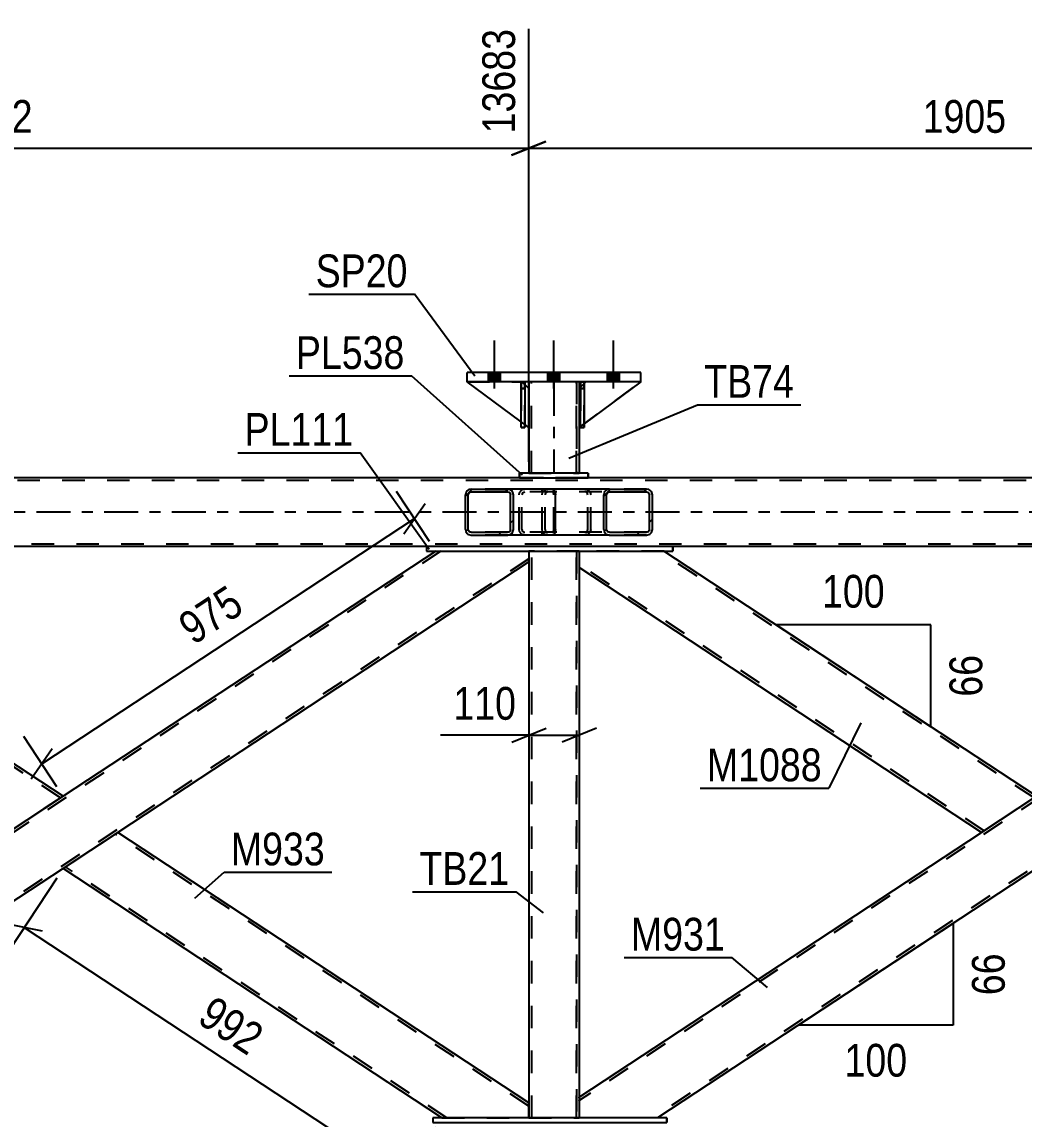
# Model space of a CAD drawing. Header units: millimetres. Extents: x -853 to 336, y -866 to -25.
# Drawn here: x -282.9 to -195.2, y -544.2 to -448.3 of the extents above; entities that cross this region are included whole.
import ezdxf

# ---------------------------------------------------------------- set-up
doc = ezdxf.new("R2010")
doc.units = ezdxf.units.MM
doc.linetypes.add('DXK_LINE_DOT2', pattern=[3.9198, 1.9599, -1.9599])
doc.linetypes.add('DXK_LINE_DOT3', pattern=[5.9187, 2.979, -0.9799, 0.9799, -0.9799])
doc.styles.add('Arial Narrow', font='ARIALN.TTF', dxfattribs={"height": 0.2})

# ---------------------------------------------------------------- blocks, each defined once
blk = doc.blocks.new('Part-570393679-6173 - 5909')
at = {"color": 2, "linetype": 'Continuous'}
for p, q in [((-239.334, -488.147), (-239.334, -487.747)), ((-239.334, -487.747), (-239.334, -487.747)), ((-233.334, -487.747), (-239.334, -487.747)), ((-239.334, -488.147), (-239.334, -488.147)), ((-239.334, -488.147), (-233.334, -488.147)), ((-233.334, -487.747), (-233.334, -488.147))]:
    blk.add_line(p, q, dxfattribs=at)
at = {"color": 7, "linetype": 'DXK_LINE_DOT2'}
for p, q in [((-239.334, -487.747), (-239.334, -488.147)), ((-233.334, -487.747), (-233.334, -487.747)), ((-233.334, -488.147), (-233.334, -487.747)), ((-233.334, -488.147), (-233.334, -488.147))]:
    blk.add_line(p, q, dxfattribs=at)
blk = doc.blocks.new('Part-570393679-5979 - 5909')
at = {"color": 7, "linetype": 'DXK_LINE_DOT2'}
for p, q in [((-161.1, -494.547), (-234.122, -542.579)), ((-152.365, -494.547), (-227.708, -544.106)), ((-151.929, -494.547), (-161.536, -494.547)), ((-161.536, -494.547), (-161.536, -494.547)), ((-151.929, -494.547), (-151.929, -494.547)), ((-151.929, -494.547), (-151.929, -494.547)), ((-194.131, -515.987), (-198.935, -519.146)), ((-189.327, -519.146), (-194.131, -522.306)), ((-234.122, -542.292), (-234.122, -544.106)), ((-234.122, -542.336), (-234.122, -542.292)), ((-234.122, -542.336), (-234.122, -542.361)), ((-234.122, -542.601), (-234.122, -542.579)), ((-227.271, -544.106), (-234.122, -544.106)), ((-227.271, -544.106), (-227.271, -544.106))]:
    blk.add_line(p, q, dxfattribs=at)
at = {"color": 2, "linetype": 'Continuous'}
for p, q in [((-161.536, -494.547), (-194.131, -515.987)), ((-151.929, -494.547), (-189.327, -519.146)), ((-234.122, -542.292), (-198.935, -519.146)), ((-194.131, -522.306), (-227.271, -544.106)), ((-234.122, -542.361), (-234.122, -544.106))]:
    blk.add_line(p, q, dxfattribs=at)
blk = doc.blocks.new('Part-570393679-6450 - 5909')
at = {"linetype": 'Continuous'}
h = blk.add_hatch(dxfattribs=at)
h.set_pattern_fill('', scale=0.7, style=0, pattern_type=0)
h.set_pattern_definition([(45, (-244.037, -492.8504), (-1.57154, 1.57154), [])])
h.paths.add_polyline_path([(-244.075, -492.667), (-244.037, -492.85), (-243.928, -493.006), (-243.764, -493.11), (-243.572, -493.147), (-240.383, -493.147), (-240.19, -493.11), (-240.026, -493.006), (-239.917, -492.85), (-239.879, -492.667), (-239.879, -489.627), (-239.917, -489.443), (-240.026, -489.287), (-240.19, -489.183), (-240.383, -489.147), (-243.572, -489.147), (-243.764, -489.183), (-243.928, -489.287), (-244.037, -489.443), (-244.075, -489.627)])
h.paths.add_polyline_path([(-243.804, -489.535), (-243.75, -489.457), (-243.668, -489.405), (-243.572, -489.387), (-240.383, -489.387), (-240.286, -489.405), (-240.204, -489.457), (-240.15, -489.535), (-240.131, -489.627), (-240.131, -492.667), (-240.15, -492.759), (-240.204, -492.836), (-240.286, -492.888), (-240.383, -492.907), (-243.572, -492.907), (-243.668, -492.888), (-243.75, -492.836), (-243.804, -492.759), (-243.823, -492.667), (-243.823, -489.627)])
at = {"color": 2, "linetype": 'Continuous'}
for p, q in [((-243.572, -489.147), (-243.764, -489.183)), ((-243.572, -489.147), (-240.383, -489.147)), ((-236.473, -489.147), (-240.383, -489.147)), ((-240.19, -489.183), (-240.383, -489.147)), ((-236.473, -489.147), (-236.37, -489.183)), ((-244.037, -489.443), (-244.075, -489.627)), ((-244.075, -492.667), (-244.075, -489.627)), ((-243.823, -489.627), (-243.804, -489.535)), ((-243.823, -492.667), (-243.823, -489.627)), ((-243.804, -489.535), (-243.75, -489.457)), ((-243.75, -489.457), (-243.668, -489.405)), ((-243.668, -489.405), (-243.572, -489.387)), ((-243.572, -489.387), (-240.383, -489.387)), ((-240.383, -489.387), (-240.286, -489.405)), ((-240.286, -489.405), (-240.204, -489.457)), ((-240.204, -489.457), (-240.15, -489.535)), ((-240.15, -489.535), (-240.131, -489.627)), ((-240.131, -492.667), (-240.131, -489.627)), ((-239.879, -489.627), (-239.917, -489.443)), ((-239.879, -492.667), (-239.879, -489.627)), ((-236.37, -489.183), (-236.282, -489.287)), ((-236.282, -489.287), (-236.224, -489.443)), ((-236.224, -489.443), (-236.204, -489.627)), ((-236.204, -492.667), (-236.204, -489.627)), ((-244.075, -492.667), (-244.037, -492.85)), ((-243.804, -492.759), (-243.823, -492.667)), ((-243.75, -492.836), (-243.804, -492.759)), ((-243.668, -492.888), (-243.75, -492.836)), ((-243.572, -492.907), (-243.668, -492.888)), ((-243.572, -492.907), (-240.383, -492.907)), ((-240.286, -492.888), (-240.383, -492.907)), ((-240.204, -492.836), (-240.286, -492.888)), ((-240.15, -492.759), (-240.204, -492.836)), ((-240.131, -492.667), (-240.15, -492.759)), ((-239.917, -492.85), (-239.879, -492.667)), ((-236.224, -492.85), (-236.282, -493.006)), ((-236.204, -492.667), (-236.224, -492.85)), ((-243.764, -493.11), (-243.572, -493.147)), ((-243.572, -493.147), (-240.383, -493.147)), ((-240.383, -493.147), (-240.19, -493.11)), ((-236.473, -493.147), (-240.383, -493.147)), ((-236.37, -493.11), (-236.473, -493.147)), ((-236.282, -493.006), (-236.37, -493.11))]:
    blk.add_line(p, q, dxfattribs=at)
at = {"color": 7, "linetype": 'DXK_LINE_DOT2'}
for p, q in [((-240.383, -489.147), (-243.572, -489.147)), ((-239.072, -489.183), (-238.88, -489.147)), ((-237.37, -489.387), (-237.37, -489.147)), ((-236.473, -489.387), (-243.572, -489.387)), ((-239.383, -489.627), (-239.345, -489.443)), ((-239.383, -492.667), (-239.383, -489.627)), ((-239.112, -489.535), (-239.131, -489.627)), ((-239.131, -492.667), (-239.131, -489.627)), ((-239.058, -489.457), (-239.112, -489.535)), ((-239.058, -489.457), (-239.036, -489.443)), ((-239.036, -489.443), (-238.976, -489.405)), ((-238.976, -489.405), (-238.88, -489.387)), ((-236.421, -489.405), (-236.473, -489.387)), ((-236.377, -489.457), (-236.421, -489.405)), ((-236.348, -489.535), (-236.377, -489.457)), ((-236.338, -489.627), (-236.348, -489.535)), ((-236.338, -492.667), (-236.338, -489.627)), ((-236.473, -492.907), (-243.572, -492.907)), ((-239.345, -492.85), (-239.383, -492.667)), ((-239.131, -492.667), (-239.112, -492.759)), ((-239.112, -492.759), (-239.058, -492.836)), ((-239.058, -492.836), (-239.036, -492.85)), ((-239.036, -492.85), (-238.976, -492.888)), ((-238.976, -492.888), (-238.88, -492.907)), ((-237.37, -493.147), (-237.37, -492.907)), ((-236.473, -492.907), (-236.421, -492.888)), ((-236.421, -492.888), (-236.377, -492.836)), ((-236.377, -492.836), (-236.348, -492.759)), ((-236.348, -492.759), (-236.338, -492.667)), ((-240.383, -493.147), (-243.572, -493.147)), ((-238.88, -493.147), (-239.072, -493.11))]:
    blk.add_line(p, q, dxfattribs=at)
at = {"color": 2, "linetype": 'Continuous'}
for centre, start, end in [((-243.587, -489.642), 111.1513, 156.10485), ((-240.367, -489.642), 23.89515, 68.8487), ((-243.587, -492.651), 203.89515, 248.8487), ((-240.367, -492.651), 291.1513, 336.10485)]:
    blk.add_arc(centre, 0.492, start, end, dxfattribs=at)
at = {"color": 7, "linetype": 'DXK_LINE_DOT2'}
for centre, start, end in [((-238.895, -489.642), 111.15131, 156.10486), ((-238.895, -492.651), 203.89514, 248.84869)]:
    blk.add_arc(centre, 0.492, start, end, dxfattribs=at)
blk = doc.blocks.new('Part-570393679-5991 - 5909')
at = {"color": 2, "linetype": 'Continuous'}
for p, q in [((-247.471, -494.147), (-247.471, -494.547)), ((-225.925, -494.147), (-247.471, -494.147)), ((-247.471, -494.547), (-225.925, -494.547)), ((-225.925, -494.147), (-225.925, -494.547)), ((-225.925, -494.147), (-225.925, -494.147)), ((-225.925, -494.547), (-225.925, -494.547))]:
    blk.add_line(p, q, dxfattribs=at)
at = {"color": 7, "linetype": 'DXK_LINE_DOT2'}
for p, q in [((-247.471, -494.147), (-247.471, -494.547)), ((-225.925, -494.547), (-225.925, -494.147)), ((-225.925, -494.147), (-225.925, -494.147)), ((-225.925, -494.547), (-225.925, -494.547))]:
    blk.add_line(p, q, dxfattribs=at)
blk = doc.blocks.new('Part-570393679-6085 - 5909')
at = {"linetype": 'Continuous'}
h = blk.add_hatch(dxfattribs=at)
h.set_pattern_fill('', scale=0.7, style=0, pattern_type=0)
h.set_pattern_definition([(45, (-231.946, -492.8504), (-1.57154, 1.57154), [])])
h.paths.add_polyline_path([(-231.985, -492.667), (-231.946, -492.85), (-231.835, -493.006), (-231.67, -493.11), (-231.474, -493.147), (-228.239, -493.147), (-228.044, -493.11), (-227.878, -493.006), (-227.767, -492.85), (-227.728, -492.667), (-227.728, -489.627), (-227.767, -489.443), (-227.878, -489.287), (-228.044, -489.183), (-228.239, -489.147), (-231.474, -489.147), (-231.67, -489.183), (-231.835, -489.287), (-231.946, -489.443), (-231.985, -489.627)])
h.paths.add_polyline_path([(-231.71, -489.535), (-231.655, -489.457), (-231.572, -489.405), (-231.474, -489.387), (-228.239, -489.387), (-228.141, -489.405), (-228.058, -489.457), (-228.003, -489.535), (-227.984, -489.627), (-227.984, -492.667), (-228.003, -492.759), (-228.058, -492.836), (-228.141, -492.888), (-228.239, -492.907), (-231.474, -492.907), (-231.572, -492.888), (-231.655, -492.836), (-231.71, -492.759), (-231.729, -492.667), (-231.729, -489.627)])
at = {"color": 7, "linetype": 'DXK_LINE_DOT2'}
for p, q in [((-237.055, -489.183), (-236.86, -489.147)), ((-236.473, -489.147), (-236.86, -489.147)), ((-233.624, -489.147), (-233.429, -489.183)), ((-228.239, -489.147), (-231.474, -489.147)), ((-237.37, -489.627), (-237.331, -489.443)), ((-237.37, -492.667), (-237.37, -489.627)), ((-237.095, -489.535), (-237.115, -489.627)), ((-237.115, -492.667), (-237.115, -489.627)), ((-237.04, -489.457), (-237.095, -489.535)), ((-236.957, -489.405), (-237.04, -489.457)), ((-236.86, -489.387), (-236.957, -489.405)), ((-228.239, -489.387), (-236.86, -489.387)), ((-233.527, -489.405), (-233.624, -489.387)), ((-233.444, -489.457), (-233.527, -489.405)), ((-233.388, -489.535), (-233.444, -489.457)), ((-233.369, -489.627), (-233.388, -489.535)), ((-233.369, -492.667), (-233.369, -489.627)), ((-233.153, -489.443), (-233.114, -489.627)), ((-233.114, -492.667), (-233.114, -489.627)), ((-237.331, -492.85), (-237.37, -492.667)), ((-237.115, -492.667), (-237.095, -492.759)), ((-237.095, -492.759), (-237.04, -492.836)), ((-237.04, -492.836), (-236.957, -492.888)), ((-236.957, -492.888), (-236.86, -492.907)), ((-228.239, -492.907), (-236.86, -492.907)), ((-233.624, -492.907), (-233.527, -492.888)), ((-233.527, -492.888), (-233.444, -492.836)), ((-233.444, -492.836), (-233.388, -492.759)), ((-233.388, -492.759), (-233.369, -492.667)), ((-233.114, -492.667), (-233.153, -492.85)), ((-236.86, -493.147), (-237.055, -493.11)), ((-236.473, -493.147), (-236.86, -493.147)), ((-233.429, -493.11), (-233.624, -493.147)), ((-228.239, -493.147), (-231.474, -493.147))]:
    blk.add_line(p, q, dxfattribs=at)
at = {"color": 2, "linetype": 'Continuous'}
for p, q in [((-231.474, -489.147), (-236.473, -489.147)), ((-231.474, -489.147), (-231.67, -489.183)), ((-231.474, -489.147), (-228.239, -489.147)), ((-228.044, -489.183), (-228.239, -489.147)), ((-231.946, -489.443), (-231.985, -489.627)), ((-231.985, -492.667), (-231.985, -489.627)), ((-231.729, -489.627), (-231.71, -489.535)), ((-231.729, -492.667), (-231.729, -489.627)), ((-231.71, -489.535), (-231.655, -489.457)), ((-231.655, -489.457), (-231.572, -489.405)), ((-231.572, -489.405), (-231.474, -489.387)), ((-231.474, -489.387), (-228.239, -489.387)), ((-228.239, -489.387), (-228.141, -489.405)), ((-228.141, -489.405), (-228.058, -489.457)), ((-228.058, -489.457), (-228.003, -489.535)), ((-228.003, -489.535), (-227.984, -489.627)), ((-227.984, -492.667), (-227.984, -489.627)), ((-227.728, -489.627), (-227.767, -489.443)), ((-227.728, -492.667), (-227.728, -489.627)), ((-231.985, -492.667), (-231.946, -492.85)), ((-231.71, -492.759), (-231.729, -492.667)), ((-231.655, -492.836), (-231.71, -492.759)), ((-231.572, -492.888), (-231.655, -492.836)), ((-231.474, -492.907), (-231.572, -492.888)), ((-231.474, -492.907), (-228.239, -492.907)), ((-228.141, -492.888), (-228.239, -492.907)), ((-228.058, -492.836), (-228.141, -492.888)), ((-228.003, -492.759), (-228.058, -492.836)), ((-227.984, -492.667), (-228.003, -492.759)), ((-227.767, -492.85), (-227.728, -492.667)), ((-231.474, -493.147), (-236.473, -493.147)), ((-231.67, -493.11), (-231.474, -493.147)), ((-231.474, -493.147), (-228.239, -493.147)), ((-228.239, -493.147), (-228.044, -493.11))]:
    blk.add_line(p, q, dxfattribs=at)
at = {"color": 7, "linetype": 'DXK_LINE_DOT2'}
for centre, start, end in [((-236.879, -489.647), 110.75832, 155.68005), ((-233.605, -489.647), 24.31995, 69.24168), ((-236.879, -492.646), 204.31995, 249.24168), ((-233.605, -492.646), 290.75832, 335.68005)]:
    blk.add_arc(centre, 0.496, start, end, dxfattribs=at)
at = {"color": 2, "linetype": 'Continuous'}
for centre, start, end in [((-231.494, -489.647), 110.75833, 155.68006), ((-228.219, -489.647), 24.31994, 69.24167), ((-231.494, -492.646), 204.31994, 249.24167), ((-228.219, -492.646), 290.75833, 335.68006)]:
    blk.add_arc(centre, 0.496, start, end, dxfattribs=at)
blk = doc.blocks.new('Part-570393679-6241 - 5909')
at = {"color": 7, "linetype": 'DXK_LINE_DOT2'}
for p, q in [((-234.007, -479.746), (-234.008, -479.746)), ((-234.008, -479.746), (-234.007, -483.746)), ((-234.008, -479.746), (-233.687, -479.746)), ((-234.007, -480.346), (-234.007, -479.746)), ((-234.007, -483.746), (-234.007, -480.346)), ((-234.007, -480.346), (-233.687, -480.346)), ((-233.687, -483.746), (-233.688, -479.746)), ((-233.687, -479.746), (-233.687, -480.346)), ((-233.687, -480.346), (-233.687, -483.746)), ((-234.007, -483.746), (-233.687, -483.746))]:
    blk.add_line(p, q, dxfattribs=at)
blk = doc.blocks.new('Part-570393679-6100 - 5909')
at = {"color": 7, "linetype": 'DXK_LINE_DOT2'}
for p, q in [((-89.215, -488.147), (-665.006, -488.147)), ((-233.334, -488.147), (-239.334, -488.147)), ((-89.215, -488.387), (-764.145, -488.387)), ((-764.145, -493.907), (-89.215, -493.907)), ((-225.925, -494.147), (-247.471, -494.147))]:
    blk.add_line(p, q, dxfattribs=at)
at = {"color": 2, "linetype": 'Continuous'}
for p, q in [((-239.334, -488.147), (-488.737, -488.147)), ((-93.215, -488.147), (-233.334, -488.147)), ((-247.471, -494.147), (-311.059, -494.147)), ((-162.336, -494.147), (-225.925, -494.147))]:
    blk.add_line(p, q, dxfattribs=at)
at = {"color": 7, "linetype": 'DXK_LINE_DOT3'}
blk.add_line((-89.215, -491.147), (-764.145, -491.147), dxfattribs=at)
blk = doc.blocks.new('Part-570393679-6263 - 5909')
at = {"color": 2, "linetype": 'Continuous'}
for p, q in [((-246.924, -544.106), (-246.924, -544.506)), ((-226.471, -544.106), (-246.924, -544.106)), ((-246.924, -544.506), (-226.471, -544.506)), ((-226.471, -544.106), (-226.471, -544.506)), ((-226.471, -544.106), (-226.471, -544.106)), ((-226.471, -544.506), (-226.471, -544.506))]:
    blk.add_line(p, q, dxfattribs=at)
at = {"color": 7, "linetype": 'DXK_LINE_DOT2'}
for p, q in [((-246.924, -544.106), (-246.924, -544.506)), ((-226.471, -544.506), (-226.471, -544.106)), ((-226.471, -544.106), (-226.471, -544.106)), ((-226.471, -544.506), (-226.471, -544.506))]:
    blk.add_line(p, q, dxfattribs=at)
blk = doc.blocks.new('Part-570393679-6137 - 5909')
at = {"color": 2, "linetype": 'Continuous'}
for p, q in [((-284.069, -519.146), (-321.467, -494.547)), ((-279.265, -515.987), (-311.859, -494.547)), ((-279.265, -515.987), (-284.069, -519.146)), ((-279.265, -515.987), (-279.265, -515.987)), ((-284.069, -519.146), (-284.069, -519.146))]:
    blk.add_line(p, q, dxfattribs=at)
at = {"color": 7, "linetype": 'DXK_LINE_DOT2'}
for p, q in [((-311.859, -494.547), (-321.467, -494.547)), ((-283.85, -519.003), (-321.03, -494.547)), ((-279.483, -516.13), (-312.296, -494.547)), ((-311.859, -494.547), (-311.859, -494.547)), ((-279.265, -515.987), (-279.265, -515.987)), ((-279.265, -515.987), (-279.265, -515.987)), ((-279.702, -516.274), (-279.702, -516.274)), ((-279.702, -516.274), (-279.702, -516.274)), ((-279.483, -516.13), (-279.535, -516.164)), ((-279.393, -516.071), (-279.393, -516.071)), ((-279.298, -516.008), (-279.298, -516.008)), ((-284.069, -519.146), (-284.069, -519.146))]:
    blk.add_line(p, q, dxfattribs=at)
blk = doc.blocks.new('Part-570393679-6152 - 5909')
at = {"color": 2, "linetype": 'Continuous'}
for p, q in [((-238.534, -479.746), (-238.534, -480.346)), ((-234.134, -479.746), (-234.134, -480.346)), ((-238.534, -483.746), (-238.534, -487.747)), ((-234.134, -483.746), (-234.134, -487.747))]:
    blk.add_line(p, q, dxfattribs=at)
at = {"color": 7, "linetype": 'DXK_LINE_DOT2'}
for p, q in [((-234.134, -479.746), (-238.534, -479.746)), ((-238.534, -479.746), (-238.534, -487.747)), ((-238.534, -480.346), (-238.534, -483.746)), ((-238.294, -487.747), (-238.294, -479.746)), ((-238.294, -487.747), (-238.294, -479.746)), ((-234.374, -487.747), (-234.374, -479.746)), ((-234.374, -479.746), (-234.374, -487.747)), ((-234.134, -479.746), (-234.134, -487.747)), ((-234.134, -480.346), (-234.134, -483.746)), ((-238.534, -487.747), (-234.134, -487.747))]:
    blk.add_line(p, q, dxfattribs=at)
at = {"color": 7, "linetype": 'DXK_LINE_DOT3'}
blk.add_line((-236.334, -479.746), (-236.334, -487.747), dxfattribs=at)
blk = doc.blocks.new('Part-570393679-6198 - 5909')
at = {"color": 7, "linetype": 'DXK_LINE_DOT2'}
for p, q in [((-239.207, -480.346), (-239.207, -479.746)), ((-239.207, -479.746), (-239.207, -479.746)), ((-239.207, -479.746), (-239.207, -483.746)), ((-239.207, -479.746), (-238.887, -479.746)), ((-239.207, -483.746), (-239.207, -480.346)), ((-239.207, -480.346), (-238.887, -480.346)), ((-238.887, -479.746), (-238.887, -480.346)), ((-238.887, -483.746), (-238.887, -479.746)), ((-238.887, -480.346), (-238.887, -483.746)), ((-239.207, -483.746), (-238.887, -483.746))]:
    blk.add_line(p, q, dxfattribs=at)
blk = doc.blocks.new('Part-570393679-6216 - 5909')
at = {"color": 7, "linetype": 'DXK_LINE_DOT2'}
for p, q in [((-238.534, -483.746), (-243.934, -479.746)), ((-243.934, -479.746), (-239.134, -479.746)), ((-239.134, -479.746), (-238.534, -480.346)), ((-238.534, -480.346), (-238.534, -483.746))]:
    blk.add_line(p, q, dxfattribs=at)
blk = doc.blocks.new('Part-570393679-6242 - 5909')
at = {"color": 2, "linetype": 'Continuous'}
for p, q in [((-238.887, -479.746), (-239.207, -479.746)), ((-239.207, -483.746), (-239.207, -479.746)), ((-238.887, -479.746), (-238.887, -479.746)), ((-238.887, -479.746), (-238.887, -483.746)), ((-238.887, -483.746), (-239.207, -483.746))]:
    blk.add_line(p, q, dxfattribs=at)
at = {"color": 7, "linetype": 'DXK_LINE_DOT2'}
for p, q in [((-239.207, -479.746), (-239.207, -480.346)), ((-238.887, -480.346), (-239.207, -480.346)), ((-239.207, -480.346), (-239.207, -483.746)), ((-238.887, -480.346), (-238.887, -479.746)), ((-238.887, -483.746), (-238.887, -480.346))]:
    blk.add_line(p, q, dxfattribs=at)
blk = doc.blocks.new('Part-570393679-6243 - 5909')
at = {"color": 2, "linetype": 'Continuous'}
for p, q in [((-233.688, -479.746), (-234.008, -479.746)), ((-234.008, -483.746), (-234.008, -479.746)), ((-233.688, -479.746), (-233.688, -479.746)), ((-233.688, -479.746), (-233.688, -483.746)), ((-233.688, -483.746), (-234.008, -483.746))]:
    blk.add_line(p, q, dxfattribs=at)
at = {"color": 7, "linetype": 'DXK_LINE_DOT2'}
for p, q in [((-234.008, -479.746), (-234.008, -480.346)), ((-233.688, -480.346), (-234.008, -480.346)), ((-234.008, -480.346), (-234.008, -483.746)), ((-233.688, -480.346), (-233.688, -479.746)), ((-233.688, -483.746), (-233.688, -480.346))]:
    blk.add_line(p, q, dxfattribs=at)
blk = doc.blocks.new('Part-570393679-6285 - 5909')
at = {"color": 7, "linetype": 'DXK_LINE_DOT2'}
for p, q in [((-234.134, -480.346), (-233.534, -479.746)), ((-234.134, -480.346), (-234.134, -483.746)), ((-233.688, -479.9), (-234.008, -480.22)), ((-228.734, -479.746), (-233.534, -479.746)), ((-234.134, -483.746), (-233.688, -483.416))]:
    blk.add_line(p, q, dxfattribs=at)
at = {"color": 2, "linetype": 'Continuous'}
for p, q in [((-234.008, -480.22), (-234.134, -480.346)), ((-234.134, -480.346), (-234.134, -483.746)), ((-234.134, -480.346), (-234.134, -480.346)), ((-233.534, -479.746), (-233.688, -479.9)), ((-228.734, -479.746), (-233.688, -483.416)), ((-234.008, -483.653), (-234.134, -483.746))]:
    blk.add_line(p, q, dxfattribs=at)
blk = doc.blocks.new('Part-570393679-6287 - 5909')
at = {"color": 2, "linetype": 'Continuous'}
for p, q in [((-239.207, -483.247), (-243.934, -479.746)), ((-238.887, -479.993), (-238.534, -480.346)), ((-238.534, -480.346), (-238.534, -483.746)), ((-238.534, -483.746), (-238.887, -483.484))]:
    blk.add_line(p, q, dxfattribs=at)
at = {"color": 7, "linetype": 'DXK_LINE_DOT2'}
for p, q in [((-239.134, -479.746), (-243.934, -479.746)), ((-238.887, -479.993), (-239.134, -479.746)), ((-238.887, -483.484), (-239.207, -483.247))]:
    blk.add_line(p, q, dxfattribs=at)
blk = doc.blocks.new('Part-570393679-6292 - 5909')
at = {"color": 2, "linetype": 'Continuous'}
for p, q in [((-243.934, -479.746), (-243.934, -478.946)), ((-228.734, -478.946), (-243.934, -478.946)), ((-228.734, -479.746), (-228.734, -478.946)), ((-228.734, -479.746), (-243.934, -479.746))]:
    blk.add_line(p, q, dxfattribs=at)
at = {"color": 7, "linetype": 'DXK_LINE_DOT2'}
for p, q in [((-243.934, -479.746), (-243.934, -478.946)), ((-228.734, -479.746), (-228.734, -478.946))]:
    blk.add_line(p, q, dxfattribs=at)
blk = doc.blocks.new('Part-570393679-6320 - 5909')
at = {"color": 7, "linetype": 'DXK_LINE_DOT2'}
for p, q in [((-233.534, -479.746), (-234.134, -480.346)), ((-234.134, -483.746), (-228.734, -479.746)), ((-234.134, -480.346), (-233.534, -479.746)), ((-234.134, -480.346), (-234.134, -483.746)), ((-234.134, -480.346), (-234.134, -480.346)), ((-234.134, -480.346), (-234.134, -483.746)), ((-228.734, -479.746), (-233.534, -479.746))]:
    blk.add_line(p, q, dxfattribs=at)
blk = doc.blocks.new('Bolt-570393679-6429 - 5909')
at = {"linetype": 'Continuous'}
for points in [[(-242.054, -479.746), (-241.014, -479.746), (-241.014, -478.946), (-242.054, -478.946)], [(-242.054, -479.746), (-241.014, -479.746), (-241.014, -478.946), (-242.054, -478.946)], [(-242.054, -479.746), (-241.014, -479.746), (-241.014, -478.946), (-242.054, -478.946)], [(-236.854, -479.746), (-235.814, -479.746), (-235.814, -478.946), (-236.854, -478.946)], [(-236.854, -479.746), (-235.814, -479.746), (-235.814, -478.946), (-236.854, -478.946)], [(-231.654, -479.746), (-230.614, -479.746), (-230.614, -478.946), (-231.654, -478.946)], [(-231.654, -479.746), (-230.614, -479.746), (-230.614, -478.946), (-231.654, -478.946)], [(-231.654, -479.746), (-230.614, -479.746), (-230.614, -478.946), (-231.654, -478.946)]]:
    blk.add_hatch(color=1, dxfattribs=at).paths.add_polyline_path(points)
at = {"color": 1, "linetype": 'Continuous'}
for p, q in [((-241.534, -480.346), (-241.534, -476.146)), ((-241.534, -480.346), (-241.534, -476.146)), ((-241.534, -480.346), (-241.534, -476.146)), ((-236.334, -480.346), (-236.334, -476.146)), ((-236.334, -480.346), (-236.334, -476.146)), ((-231.134, -480.346), (-231.134, -476.146)), ((-231.134, -480.346), (-231.134, -476.146)), ((-231.134, -480.346), (-231.134, -476.146)), ((-242.054, -479.746), (-242.054, -478.946)), ((-242.054, -479.746), (-242.054, -478.946)), ((-242.054, -479.746), (-242.054, -478.946)), ((-241.014, -479.746), (-241.014, -478.946)), ((-241.014, -479.746), (-241.014, -478.946)), ((-241.014, -479.746), (-241.014, -478.946)), ((-236.854, -479.746), (-236.854, -478.946)), ((-236.854, -479.746), (-236.854, -478.946)), ((-235.814, -479.746), (-235.814, -478.946)), ((-235.814, -479.746), (-235.814, -478.946)), ((-231.654, -479.746), (-231.654, -478.946)), ((-231.654, -479.746), (-231.654, -478.946)), ((-231.654, -479.746), (-231.654, -478.946)), ((-230.614, -479.746), (-230.614, -478.946)), ((-230.614, -479.746), (-230.614, -478.946)), ((-230.614, -479.746), (-230.614, -478.946))]:
    blk.add_line(p, q, dxfattribs=at)
blk = doc.blocks.new('Part-570393679-6508 - 5909')
at = {"color": 2, "linetype": 'Continuous'}
for p, q in [((-274.461, -519.146), (-279.265, -522.306)), ((-274.461, -519.146), (-274.461, -519.146)), ((-238.522, -542.786), (-274.461, -519.146)), ((-279.265, -522.306), (-279.265, -522.306)), ((-246.124, -544.106), (-279.265, -522.306)), ((-238.522, -542.855), (-238.522, -544.106))]:
    blk.add_line(p, q, dxfattribs=at)
at = {"color": 7, "linetype": 'DXK_LINE_DOT2'}
for p, q in [((-274.494, -519.168), (-274.898, -519.434)), ((-274.898, -519.434), (-274.898, -519.434)), ((-274.898, -519.434), (-274.898, -519.434)), ((-274.679, -519.29), (-274.679, -519.29)), ((-238.522, -543.074), (-274.679, -519.29)), ((-274.461, -519.146), (-274.461, -519.146)), ((-279.047, -522.163), (-279.03, -522.152)), ((-245.688, -544.106), (-279.047, -522.163)), ((-278.828, -522.019), (-278.828, -522.019)), ((-238.522, -544.106), (-238.522, -542.786)), ((-238.522, -542.786), (-238.522, -542.786)), ((-238.522, -542.786), (-238.522, -542.786)), ((-238.522, -542.786), (-238.522, -542.855)), ((-238.522, -543.074), (-238.522, -543.141)), ((-246.124, -544.106), (-238.522, -544.106)), ((-246.124, -544.106), (-246.124, -544.106))]:
    blk.add_line(p, q, dxfattribs=at)
blk = doc.blocks.new('Part-570393679-6537 - 5909')
at = {"color": 2, "linetype": 'Continuous'}
for p, q in [((-234.122, -494.547), (-234.122, -495.932)), ((-194.131, -515.987), (-226.725, -494.547)), ((-198.935, -519.146), (-234.122, -496.001)), ((-194.131, -515.987), (-198.935, -519.146)), ((-194.131, -515.987), (-194.131, -515.987))]:
    blk.add_line(p, q, dxfattribs=at)
at = {"color": 7, "linetype": 'DXK_LINE_DOT2'}
for p, q in [((-234.122, -494.547), (-234.122, -496.001)), ((-226.725, -494.547), (-234.122, -494.547)), ((-194.349, -516.13), (-227.162, -494.547)), ((-198.716, -519.003), (-234.122, -495.714)), ((-234.122, -495.932), (-234.122, -496.001)), ((-194.131, -515.987), (-194.131, -515.987)), ((-194.131, -515.987), (-194.131, -515.987)), ((-194.567, -516.274), (-194.567, -516.274)), ((-194.567, -516.274), (-194.567, -516.274)), ((-194.349, -516.13), (-194.4, -516.164)), ((-194.349, -516.13), (-194.349, -516.13)), ((-194.259, -516.071), (-194.259, -516.071)), ((-194.164, -516.008), (-194.164, -516.008)), ((-198.935, -519.146), (-198.935, -519.146))]:
    blk.add_line(p, q, dxfattribs=at)
blk = doc.blocks.new('Part-570393679-6542 - 5909')
at = {"color": 7, "linetype": 'DXK_LINE_DOT2'}
for p, q in [((-234.122, -494.547), (-238.522, -494.547)), ((-238.522, -494.547), (-238.522, -495.438)), ((-238.522, -494.547), (-238.522, -544.106)), ((-238.282, -544.106), (-238.282, -494.547)), ((-238.282, -544.106), (-238.282, -494.547)), ((-234.362, -544.106), (-234.362, -494.547)), ((-234.362, -494.547), (-234.362, -544.106)), ((-234.122, -494.547), (-234.122, -495.932)), ((-234.122, -494.547), (-234.122, -544.106)), ((-238.522, -542.855), (-238.522, -544.106)), ((-234.122, -542.361), (-234.122, -544.106)), ((-238.522, -544.106), (-234.122, -544.106))]:
    blk.add_line(p, q, dxfattribs=at)
at = {"color": 2, "linetype": 'Continuous'}
for p, q in [((-238.522, -495.438), (-238.522, -542.855)), ((-234.122, -495.932), (-234.122, -542.361))]:
    blk.add_line(p, q, dxfattribs=at)
blk = doc.blocks.new('Part-570393679-6567 - 5909')
at = {"color": 7, "linetype": 'DXK_LINE_DOT2'}
for p, q in [((-246.234, -494.547), (-321.577, -544.106)), ((-246.671, -494.547), (-238.522, -494.547)), ((-246.671, -494.547), (-246.671, -494.547)), ((-238.522, -494.547), (-238.522, -495.507)), ((-238.522, -495.219), (-312.842, -544.106)), ((-238.522, -495.438), (-238.522, -495.463)), ((-238.522, -495.463), (-238.522, -495.507)), ((-238.522, -495.507), (-238.522, -495.507)), ((-238.522, -495.507), (-238.522, -495.507)), ((-279.265, -515.987), (-284.069, -519.146)), ((-274.461, -519.146), (-279.265, -522.306)), ((-321.832, -543.986), (-322.013, -544.106)), ((-322.013, -544.106), (-322.013, -544.106)), ((-322.013, -544.106), (-312.406, -544.106))]:
    blk.add_line(p, q, dxfattribs=at)
at = {"color": 2, "linetype": 'Continuous'}
for p, q in [((-246.671, -494.547), (-279.265, -515.987)), ((-238.522, -494.547), (-238.522, -495.438)), ((-238.522, -495.507), (-274.461, -519.146)), ((-284.069, -519.146), (-321.832, -543.986)), ((-279.265, -522.306), (-312.406, -544.106))]:
    blk.add_line(p, q, dxfattribs=at)
blk = doc.blocks.new('StraightDimension-570393679-6788 - 5909')
at = {"color": 7, "linetype": 'Continuous'}
for p, q in [((-247.22, -493.711), (-250.098, -489.336)), ((-249.456, -493.042), (-247.609, -490.391)), ((-281.126, -513.157), (-248.532, -491.717)), ((-279.814, -515.151), (-282.693, -510.775)), ((-280.203, -511.831), (-282.05, -514.482))]:
    blk.add_line(p, q, dxfattribs=at)
at = {"color": 0}
blk.add_wipeout([(-262.449, -499.973), (-264.757, -496.464), (-270.342, -500.138), (-268.034, -503.647)], dxfattribs=at)
at = {"color": 3, "style": 'Arial Narrow'}
blk.add_text('975', height=2.8633, rotation=33.33468, dxfattribs=at).set_placement((-267.862, -502.816))
blk = doc.blocks.new('StraightDimension-570393679-7334 - 5909')
at = {"color": 7, "linetype": 'Continuous'}
for p, q in [((-238.534, -486.747), (-238.534, -448.894)), ((-332.605, -459.335), (-238.534, -459.335)), ((-240.034, -459.935), (-237.034, -458.735))]:
    blk.add_line(p, q, dxfattribs=at)
at = {"color": 0}
blk.add_wipeout([(-281.313, -458.585), (-281.313, -454.385), (-289.826, -454.385), (-289.826, -458.585)], dxfattribs=at)
at = {"color": 3, "style": 'Arial Narrow'}
blk.add_text('2352', height=2.8633, dxfattribs=at).set_placement((-289.226, -457.985))
at = {"color": 0, "linetype": 'Continuous'}
blk.add_wipeout([(-239.134, -448.294), (-243.334, -448.294), (-243.334, -458.635), (-239.134, -458.635)], dxfattribs=at)
at = {"color": 3, "linetype": 'Continuous', "style": 'Arial Narrow'}
blk.add_text('13683', height=2.8633, rotation=90.00021, dxfattribs=at).set_placement((-239.734, -458.035))
blk = doc.blocks.new('AngleDimension-570393679-26106 - 5909')
at = {"color": 7, "linetype": 'Continuous'}
for p, q in [((-214.137, -502.827), (-216.914, -501)), ((-203.379, -501), (-216.914, -501)), ((-203.379, -509.903), (-216.914, -501)), ((-203.379, -509.903), (-203.379, -501))]:
    blk.add_line(p, q, dxfattribs=at)
at = {"color": 0}
for points in [[(-206.804, -500.1), (-206.804, -495.9), (-213.489, -495.9), (-213.489, -500.1)], [(-198.279, -503.023), (-202.479, -503.023), (-202.479, -507.88), (-198.279, -507.88)]]:
    blk.add_wipeout(points, dxfattribs=at)
at = {"color": 3, "style": 'Arial Narrow'}
blk.add_text('100', height=2.8633, dxfattribs=at).set_placement((-212.889, -499.5))
blk.add_text('66', height=2.8633, rotation=90.00021, dxfattribs=at).set_placement((-198.879, -507.28))
blk = doc.blocks.new('StraightDimension-570393679-6857 - 5909')
at = {"color": 7, "linetype": 'Continuous'}
for p, q in [((-238.522, -495.547), (-238.522, -513.046)), ((-234.122, -495.547), (-234.122, -513.046)), ((-240.022, -511.246), (-237.022, -510.046)), ((-232.622, -510.046), (-235.622, -511.246)), ((-238.522, -510.646), (-246.256, -510.646)), ((-238.522, -510.646), (-246.256, -510.646)), ((-238.522, -510.646), (-234.122, -510.646))]:
    blk.add_line(p, q, dxfattribs=at)
at = {"color": 0}
blk.add_wipeout([(-239.047, -509.896), (-239.047, -505.696), (-245.731, -505.696), (-245.731, -509.896)], dxfattribs=at)
at = {"color": 3, "style": 'Arial Narrow'}
blk.add_text('110', height=2.8633, dxfattribs=at).set_placement((-245.131, -509.296))
blk = doc.blocks.new('StraightDimension-570393679-7619 - 5909')
at = {"color": 7, "linetype": 'Continuous'}
for p, q in [((-279.814, -523.142), (-283.969, -529.458)), ((-281.067, -527.776), (-284.233, -527.13)), ((-282.65, -527.453), (-249.51, -549.252)), ((-246.674, -544.941), (-250.828, -551.257)), ((-251.092, -548.929), (-247.927, -549.575))]:
    blk.add_line(p, q, dxfattribs=at)
at = {"color": 0}
blk.add_wipeout([(-262.875, -539.563), (-260.567, -536.054), (-266.152, -532.38), (-268.46, -535.889)], dxfattribs=at)
at = {"color": 3, "style": 'Arial Narrow'}
blk.add_text('992', height=2.8633, rotation=-33.33468, dxfattribs=at).set_placement((-267.629, -535.718))
blk = doc.blocks.new('StraightDimension-570393679-7324 - 5909')
at = {"color": 7, "linetype": 'Continuous'}
for p, q in [((-238.534, -486.747), (-238.534, -448.894)), ((-162.336, -493.147), (-162.336, -448.894)), ((-237.034, -458.735), (-240.034, -459.935)), ((-238.534, -459.335), (-162.336, -459.335)), ((-163.836, -459.935), (-160.836, -458.735))]:
    blk.add_line(p, q, dxfattribs=at)
at = {"color": 0}
blk.add_wipeout([(-196.179, -458.585), (-196.179, -454.385), (-204.691, -454.385), (-204.691, -458.585)], dxfattribs=at)
at = {"color": 3, "style": 'Arial Narrow'}
blk.add_text('1905', height=2.8633, dxfattribs=at).set_placement((-204.091, -457.985))
at = {"color": 0, "linetype": 'Continuous'}
blk.add_wipeout([(-162.936, -448.294), (-167.136, -448.294), (-167.136, -458.635), (-162.936, -458.635)], dxfattribs=at)
at = {"color": 3, "linetype": 'Continuous', "style": 'Arial Narrow'}
blk.add_text('15588', height=2.8633, rotation=90.00021, dxfattribs=at).set_placement((-163.536, -458.035))
blk = doc.blocks.new('AngleDimension-570393679-26104 - 5909')
at = {"color": 7, "linetype": 'Continuous'}
for p, q in [((-201.414, -527.097), (-214.948, -536)), ((-201.414, -527.097), (-201.414, -536)), ((-213.702, -535.18), (-214.948, -536)), ((-201.414, -536), (-214.948, -536))]:
    blk.add_line(p, q, dxfattribs=at)
at = {"color": 0}
for points in [[(-196.314, -529.12), (-200.514, -529.12), (-200.514, -533.977), (-196.314, -533.977)], [(-204.839, -541.1), (-204.839, -536.9), (-211.523, -536.9), (-211.523, -541.1)]]:
    blk.add_wipeout(points, dxfattribs=at)
at = {"color": 3, "style": 'Arial Narrow'}
blk.add_text('66', height=2.8633, rotation=90.00021, dxfattribs=at).set_placement((-196.914, -533.377))
blk.add_text('100', height=2.8633, dxfattribs=at).set_placement((-210.923, -540.5))
blk = doc.blocks.new('Mark-570393679-5975 - 5909')
at = {"color": 30, "linetype": 'Continuous'}
for p in [(-230.201, -530.077), (-217.66, -532.703)]:
    blk.add_line(p, (-220.778, -530.077), dxfattribs=at)
at = {"color": 0}
blk.add_wipeout([(-221.378, -529.477), (-221.378, -526.477), (-229.601, -526.477), (-229.601, -529.477)], dxfattribs=at)
blk.add_wipeout([(-221.378, -529.477), (-221.378, -526.477), (-229.601, -526.477), (-229.601, -529.477)], dxfattribs=at)
at = {"color": 3, "style": 'Arial Narrow'}
blk.add_text('M931', height=2.8633, dxfattribs=at).set_placement((-229.601, -529.477))
blk = doc.blocks.new('Mark-570393679-5987 - 5909')
at = {"color": 30, "linetype": 'Continuous'}
for p in [(-263.987, -485.951), (-247.244, -494.425)]:
    blk.add_line(p, (-253.283, -485.951), dxfattribs=at)
at = {"color": 0}
blk.add_wipeout([(-253.883, -485.351), (-253.883, -482.351), (-263.387, -482.351), (-263.387, -485.351)], dxfattribs=at)
blk.add_wipeout([(-253.883, -485.351), (-253.883, -482.351), (-263.387, -482.351), (-263.387, -485.351)], dxfattribs=at)
at = {"color": 3, "style": 'Arial Narrow'}
blk.add_text('PL111', height=2.8633, dxfattribs=at).set_placement((-263.387, -485.351))
blk = doc.blocks.new('Mark-570393679-6148 - 5909')
at = {"color": 30, "linetype": 'Continuous'}
for p, q in [((-235.031, -486.416), (-223.789, -481.753)), ((-223.789, -481.753), (-214.734, -481.753))]:
    blk.add_line(p, q, dxfattribs=at)
at = {"color": 0}
blk.add_wipeout([(-215.334, -481.153), (-215.334, -478.153), (-223.189, -478.153), (-223.189, -481.153)], dxfattribs=at)
blk.add_wipeout([(-215.334, -481.153), (-215.334, -478.153), (-223.189, -478.153), (-223.189, -481.153)], dxfattribs=at)
at = {"color": 3, "style": 'Arial Narrow'}
blk.add_text('TB74', height=2.8633, dxfattribs=at).set_placement((-223.189, -481.153))
blk = doc.blocks.new('Mark-570393679-6169 - 5909')
at = {"color": 30, "linetype": 'Continuous'}
for p in [(-259.499, -479.236), (-239.086, -487.907)]:
    blk.add_line(p, (-248.795, -479.236), dxfattribs=at)
at = {"color": 0}
blk.add_wipeout([(-249.395, -478.636), (-249.395, -475.636), (-258.899, -475.636), (-258.899, -478.636)], dxfattribs=at)
blk.add_wipeout([(-249.395, -478.636), (-249.395, -475.636), (-258.899, -475.636), (-258.899, -478.636)], dxfattribs=at)
at = {"color": 3, "style": 'Arial Narrow'}
blk.add_text('PL538', height=2.8633, dxfattribs=at).set_placement((-258.899, -478.636))
blk = doc.blocks.new('Mark-570393679-6288 - 5909')
at = {"color": 30, "linetype": 'Continuous'}
for p in [(-257.77, -472.085), (-243.255, -479.266)]:
    blk.add_line(p, (-248.531, -472.085), dxfattribs=at)
at = {"color": 0}
blk.add_wipeout([(-249.131, -471.485), (-249.131, -468.485), (-257.17, -468.485), (-257.17, -471.485)], dxfattribs=at)
blk.add_wipeout([(-249.131, -471.485), (-249.131, -468.485), (-257.17, -468.485), (-257.17, -471.485)], dxfattribs=at)
at = {"color": 3, "style": 'Arial Narrow'}
blk.add_text('SP20', height=2.8633, dxfattribs=at).set_placement((-257.17, -471.485))
blk = doc.blocks.new('Mark-570393679-6504 - 5909')
at = {"color": 30, "linetype": 'Continuous'}
for p, q in [((-267.752, -524.881), (-265.186, -522.628)), ((-265.186, -522.628), (-255.762, -522.628))]:
    blk.add_line(p, q, dxfattribs=at)
at = {"color": 0}
blk.add_wipeout([(-256.362, -522.028), (-256.362, -519.028), (-264.586, -519.028), (-264.586, -522.028)], dxfattribs=at)
blk.add_wipeout([(-256.362, -522.028), (-256.362, -519.028), (-264.586, -519.028), (-264.586, -522.028)], dxfattribs=at)
at = {"color": 3, "style": 'Arial Narrow'}
blk.add_text('M933', height=2.8633, dxfattribs=at).set_placement((-264.586, -522.028))
blk = doc.blocks.new('Mark-570393679-6533 - 5909')
at = {"color": 30, "linetype": 'Continuous'}
for p in [(-209.501, -509.56), (-223.553, -515.275)]:
    blk.add_line(p, (-212.301, -515.275), dxfattribs=at)
at = {"color": 0}
blk.add_wipeout([(-212.901, -514.675), (-212.901, -511.675), (-222.953, -511.675), (-222.953, -514.675)], dxfattribs=at)
blk.add_wipeout([(-212.901, -514.675), (-212.901, -511.675), (-222.953, -511.675), (-222.953, -514.675)], dxfattribs=at)
at = {"color": 3, "style": 'Arial Narrow'}
blk.add_text('M1088', height=2.8633, dxfattribs=at).set_placement((-222.953, -514.675))
blk = doc.blocks.new('Mark-570393679-6538 - 5909')
at = {"color": 30, "linetype": 'Continuous'}
for p in [(-248.699, -524.332), (-237.24, -526.192)]:
    blk.add_line(p, (-239.644, -524.332), dxfattribs=at)
at = {"color": 0}
blk.add_wipeout([(-240.244, -523.732), (-240.244, -520.732), (-248.099, -520.732), (-248.099, -523.732)], dxfattribs=at)
blk.add_wipeout([(-240.244, -523.732), (-240.244, -520.732), (-248.099, -520.732), (-248.099, -523.732)], dxfattribs=at)
at = {"color": 3, "style": 'Arial Narrow'}
blk.add_text('TB21', height=2.8633, dxfattribs=at).set_placement((-248.099, -523.732))

msp = doc.modelspace()

# ---------------------------------------------------------------- block references
for name in ['Bolt-570393679-6429 - 5909', 'Part-570393679-6292 - 5909', 'Part-570393679-6216 - 5909', 'Part-570393679-6287 - 5909', 'Part-570393679-6198 - 5909', 'Part-570393679-6242 - 5909', 'Part-570393679-6152 - 5909', 'Part-570393679-6285 - 5909', 'Part-570393679-6320 - 5909', 'Part-570393679-6241 - 5909', 'Part-570393679-6243 - 5909', 'Part-570393679-6100 - 5909', 'Part-570393679-6173 - 5909', 'Part-570393679-6450 - 5909', 'Part-570393679-6085 - 5909', 'Part-570393679-6567 - 5909', 'Part-570393679-6137 - 5909', 'Part-570393679-5991 - 5909', 'Part-570393679-6542 - 5909', 'Part-570393679-5979 - 5909', 'Part-570393679-6537 - 5909', 'Part-570393679-6508 - 5909', 'Part-570393679-6263 - 5909']:
    msp.add_blockref(name, (0, 0))

# ---------------------------------------------------------------- next in the draw order: block references
for name in ['StraightDimension-570393679-6788 - 5909', 'StraightDimension-570393679-6857 - 5909', 'AngleDimension-570393679-26106 - 5909', 'StraightDimension-570393679-7619 - 5909', 'Mark-570393679-5975 - 5909', 'AngleDimension-570393679-26104 - 5909']:
    msp.add_blockref(name, (0, 0))

# ---------------------------------------------------------------- next in the draw order: block references
for name in ['StraightDimension-570393679-7334 - 5909', 'Mark-570393679-6533 - 5909', 'Mark-570393679-6504 - 5909', 'Mark-570393679-6538 - 5909']:
    msp.add_blockref(name, (0, 0))

# ---------------------------------------------------------------- next in the draw order: block references
for name in ['StraightDimension-570393679-7324 - 5909', 'Mark-570393679-5987 - 5909']:
    msp.add_blockref(name, (0, 0))

# ---------------------------------------------------------------- next in the draw order: block references
for name in ['Mark-570393679-6169 - 5909', 'Mark-570393679-6148 - 5909']:
    msp.add_blockref(name, (0, 0))

# ---------------------------------------------------------------- next in the draw order: block references
msp.add_blockref('Mark-570393679-6288 - 5909', (0, 0))

doc.saveas('drawing.dxf')
